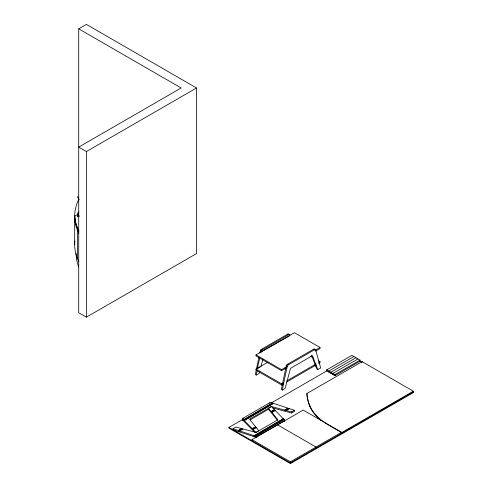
<?xml version="1.0" encoding="UTF-8"?>
<svg xmlns="http://www.w3.org/2000/svg" width="488" height="488" viewBox="0 0 488 488"><rect width="100%" height="100%" fill="white"/><g stroke="black" fill="none" stroke-linecap="round" stroke-linejoin="round"><path stroke-width="0.73" d="M74.682 244.701L74.682 216.312M258.86 357.521L255.328 374.528L256.249 375.065L259.073 373.442L259.451 372.039M259.787 353.08L260.244 350.866A1.446 0.836 -60 0 1 261.233 349.42L287.81 334.048A1.446 0.836 -60 0 1 288.798 334.353L289.719 334.884L289.915 335.585L260.726 352.141M256.249 375.065L257.237 370.307M257.377 368.275L259.799 357.972M260.982 352.287L261.165 351.397A1.446 0.836 -60 0 1 262.154 349.957L288.731 334.579A1.446 0.836 -60 0 1 289.719 334.884M286.261 365.884L281.35 389.552L282.271 390.083L285.096 388.46L290.525 368.349L312.399 355.691L317.828 369.617L320.659 367.989L315.742 349.902L314.815 349.371A1.446 0.836 -60 0 0 313.827 349.072L287.249 364.445A1.446 0.836 -60 0 0 286.261 365.884L287.188 366.415L282.271 390.083M257.634 368.422L260.946 366.506L262.922 359.186M78.903 211.877L77.555 216.239L77.763 216.721L79.056 216.538M77.763 216.721L78.44 214.543M287.188 366.415A1.446 0.836 -60 0 1 288.17 364.975L314.748 349.603A1.446 0.836 -60 0 1 315.742 349.902M254.931 432.435L242.859 420.241L242.859 419.174A1.446 0.836 0 0 1 243.091 418.167L269.644 402.814A1.446 0.836 0 0 1 271.389 402.679L272.286 403.271L243.353 419.973L244.024 420.65L273.457 403.363L287.92 408.145L284.596 410.359L287.92 408.145M256.895 437.449A1.446 0.836 0 0 1 255.986 437.346L233.032 429.769L233.032 428.708L235.85 427.073L241.529 428.58L238.303 430.739L241.529 428.58M268.534 408.145L271.358 406.51L274.421 409.591L275.092 410.567L271.773 412.482L268.534 408.145L268.534 409.212L277.41 420.284M250.179 419.869L268.827 409.084M78.721 28.835L86.407 24.4L196.524 87.974L196.524 253.571L86.407 317.145L78.721 312.71L78.721 28.835L181.158 87.974L78.721 147.114L86.407 151.554L196.524 87.974M78.861 231.471A72.431 41.816 0 0 1 77.549 228.707A106.476 61.476 0 0 1 74.755 216.831L74.755 216.117L78.049 214.22M286.81 367.714L281.606 370.721L255.993 355.935L255.993 354.874L294.41 332.694L320.018 347.48L320.018 348.542L315.462 351.177M282.046 385.245L255.993 370.136L255.993 369.068L267.717 362.303M255.993 354.874L281.606 369.654L286.81 366.647M314.809 350.488L320.018 347.48M255.993 369.068L281.606 383.855L283.558 382.726M286.81 380.847L316.108 363.932M318.713 362.425L320.018 361.675L320.018 362.743L318.713 363.493M283.558 383.794L281.606 384.916L281.606 383.855M286.81 381.909L316.108 364.993M326.759 369.861L351.86 355.374L360.053 360.101L360.053 361.169L334.957 375.656L326.759 370.929L326.759 369.861L334.957 374.595L360.053 360.101M320.958 420.522A72.431 41.816 0 0 1 309.709 406.095A106.476 61.476 0 0 1 306.915 394.212L306.915 393.505L362.102 361.645L413.318 391.211L413.318 392.633L290.397 463.6L228.933 428.116L228.933 427.409L243.396 419.058M271.663 402.74L327.533 370.477M243.353 419.973L272.286 402.972M242.085 420.528L243.396 419.765M353.904 356.557L328.808 371.045L328.808 372.112M244.024 420.65L273.457 403.363M355.953 357.741L330.858 372.228L330.858 373.296M358.003 358.924L332.907 373.411L332.907 374.473M271.188 411.457L274.421 409.591M271.188 411.756L274.421 409.889M238.303 430.739L239.474 431.13L242.792 428.915L255.98 432.429L258.817 430.8L256.2 427.525L252.973 429.385L256.2 427.525M271.773 412.482L275.092 410.268L284.053 419.589L255.12 436.29L253.949 435.906L283.382 418.619M239.474 431.13L242.792 428.915M252.973 429.684L252.302 428.708L255.614 426.793L249.539 419.18L271.395 406.535L284.596 410.06M252.302 429.007L255.614 426.793M284.596 410.359L285.858 410.695L289.091 408.535L294.429 410.298L294.429 411.366L291.598 412.994L272.841 407.986M285.858 410.695L289.091 408.535M253.949 435.906L283.382 418.911M255.12 436.29L284.053 419.296L284.565 419.808L284.565 420.876M284.565 419.808A1.446 0.836 0 0 1 284.333 420.821L257.731 436.15A1.446 0.836 0 0 1 255.986 436.284L255.12 435.998M251.985 440.713L251.985 439.645L303.2 410.079L341.612 432.258L341.612 433.32M251.985 439.645L290.397 461.825L341.612 432.258M413.318 391.211L341.612 432.612L328.973 425.31A72.431 41.816 0 0 1 309.709 405.382A106.476 61.476 0 0 1 306.915 393.505M413.318 391.919L290.397 462.892L228.933 427.409M285.858 410.396L291.598 411.933L294.429 410.298M241.529 428.879L242.792 429.214M233.032 428.708L238.303 430.446M239.474 430.831L253.949 435.607M272.286 403.271L273.457 403.655M287.92 408.444L289.091 408.828M359.705 360.967L361.663 362.102M287.81 334.048L288.731 334.579M313.827 349.072L314.748 349.603M310.825 356.368L312.796 357.509M318.701 360.919L320.018 361.675M314.254 365.17L316.181 366.281M317.828 369.617L316.907 369.087L311.478 355.16M261.233 349.42L262.154 349.957M287.249 364.445L288.17 364.975M260.244 350.866L261.165 351.397M284.534 368.123L285.822 368.867M277.593 424.865L316.004 447.038L316.004 448.106M242.859 419.174L243.353 419.674M244.024 420.351L252.302 428.708M252.973 429.385L255.98 432.429L277.879 419.808L271.773 412.183M255.614 427.091L256.2 427.817M78.94 199.385L77.763 196.682L78.94 200.092M78.94 215.531L77.763 212.829L78.94 216.245M362.102 361.645L362.102 362.352M334.957 374.595L334.957 375.656M309.709 405.382L309.709 406.095M291.598 411.933L291.598 412.994M290.397 461.825L290.397 463.6M284.333 420.821L284.333 421.418M281.606 369.654L281.606 370.721M271.389 402.679L271.389 403.741M269.644 402.814L269.644 403.411M255.986 436.284L255.986 437.346M243.091 418.167L243.091 419.235A1.446 0.836 0 0 0 242.859 420.241M86.407 151.554L86.407 317.145M74.755 216.117A106.476 61.476 0 0 0 77.549 228L77.549 228.707M78.861 199.379A72.431 41.816 0 0 0 77.549 202.142A106.476 61.476 0 0 0 77.549 230.482L77.549 258.872A72.431 41.816 0 0 0 78.861 261.635M78.861 230.763A72.431 41.816 0 0 1 77.549 228M77.549 258.872A106.476 61.476 0 0 1 74.865 241.115M78.861 233.246A72.431 41.816 0 0 1 77.549 230.482M78.733 266.979A105.03 60.634 0 0 1 76.128 253.571"/></g></svg>
